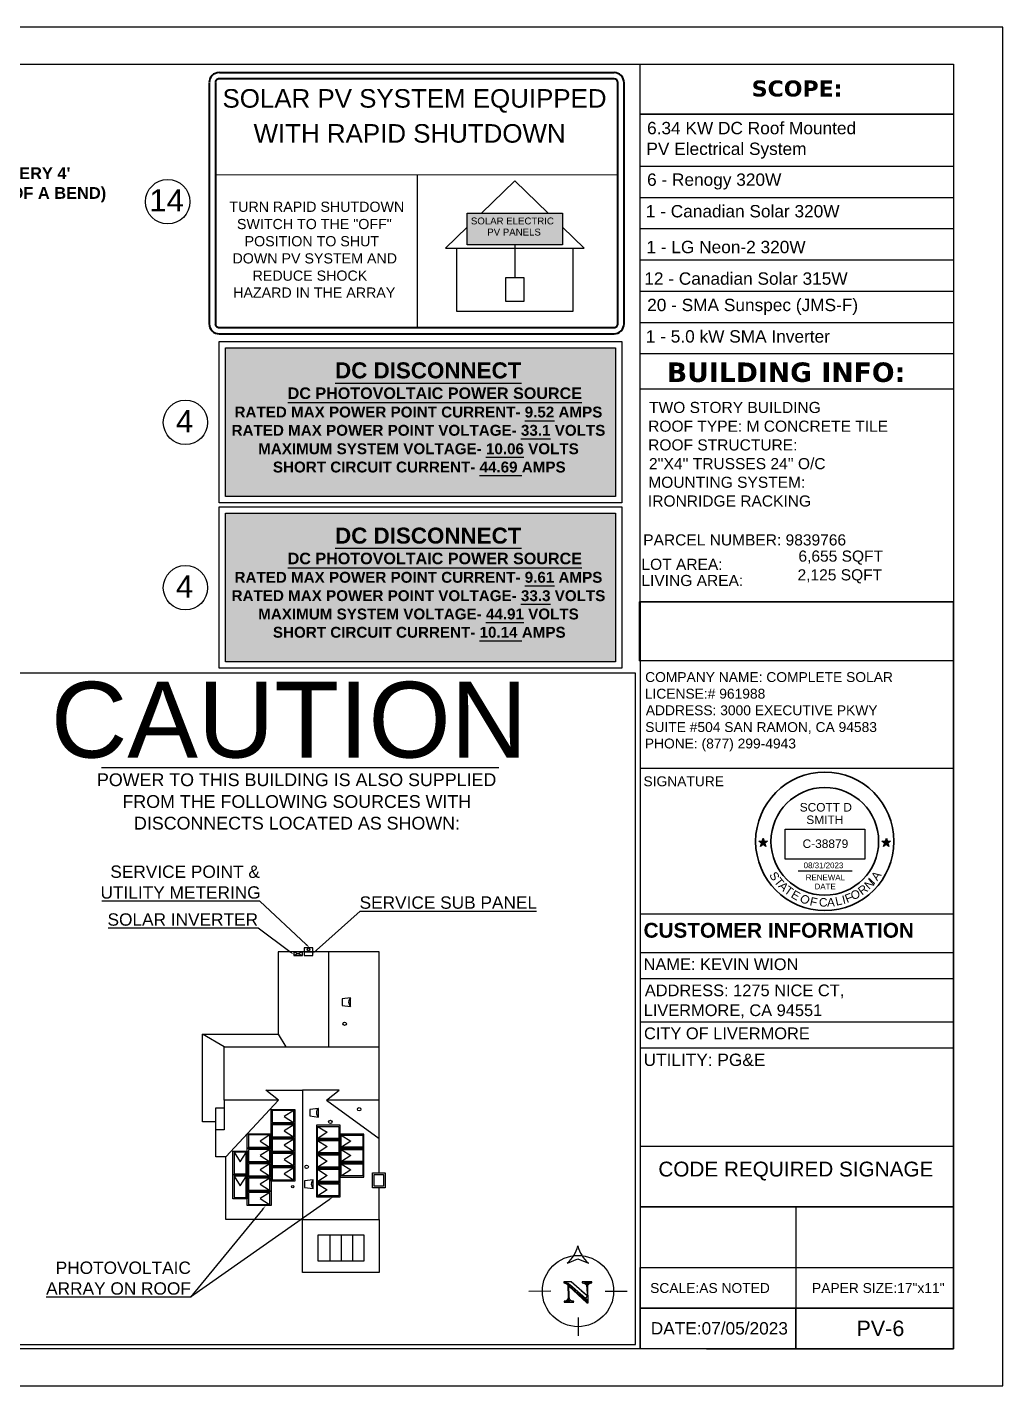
# Model space of a CAD drawing. Header units: millimetres. Extents: x -419 to 20046, y -14642 to 2638.
# Drawn here: x 4877 to 5667, y -10898 to -9798 of the extents above; entities that cross this region are included whole.
import ezdxf

# ---------------------------------------------------------------- set-up
doc = ezdxf.new("R2010")
doc.units = ezdxf.units.MM
for name, color, linetype in [('PDF5_Text', 7, 'Continuous'), ('PDF7_0', 7, 'Continuous'), ('PDF7_PDF4_0', 7, 'Continuous'), ('PDF7_PDF9_Geometry', 7, 'Continuous'), ('PDF7_PDF_0', 7, 'Continuous'), ('PDF7_PDF_Geometry', 7, 'Continuous'), ('PDF7_Text', 7, 'Continuous'), ('PDF_Text', 7, 'Continuous')]:
    doc.layers.add(name, color=color, linetype=linetype)
doc.styles.add('PDF Arial', font='arial.ttf')
doc.styles.add('PDF Arial Bold', font='arialbd.ttf')
doc.styles.add('PDF Verdana Bold', font='verdanab.ttf')
doc.styles.get("Standard").update_dxf_attribs({"font": 'arial.ttf'})
picture_1 = doc.add_image_def('image41.png', size_in_pixel=(45, 240))
picture_2 = doc.add_image_def('image15.png', size_in_pixel=(858, 321))

# ---------------------------------------------------------------- blocks, each defined once
blk = doc.blocks.new('star')
h = blk.add_hatch(color=256)
h.dxf.hatch_style = 1
h.paths.add_polyline_path([(116.5, 62.57), (116.86, 62.57), (116.68, 63.12)])
h.paths.add_polyline_path([(116.68, 62.02), (116.97, 62.23), (116.86, 62.57), (116.5, 62.57), (116.39, 62.23)])
h.paths.add_polyline_path([(116.5, 62.57), (115.92, 62.57), (116.39, 62.23)])
h.paths.add_polyline_path([(116.39, 62.23), (116.21, 61.67), (116.68, 62.02)])
h.paths.add_polyline_path([(116.68, 62.02), (117.15, 61.67), (116.97, 62.23)])
h.paths.add_polyline_path([(116.97, 62.23), (117.44, 62.57), (116.86, 62.57)])
for p, q in [((115.92, 62.57), (117.44, 62.57)), ((117.15, 61.67), (115.92, 62.57)), ((116.21, 61.67), (116.68, 63.12)), ((117.44, 62.57), (116.21, 61.67)), ((116.68, 63.12), (117.15, 61.67))]:
    blk.add_line(p, q)
blk = doc.blocks.new('a')
at = {"color": 1, "char_height": 15, "attachment_point": 1}
for s, insert, rotation in [('{\\C256;S}', (169, 149), 301.8504), ('{\\C256;A}', (335, 138.5), 54.6588), ('{\\C256;T}', (176.1, 138.5), 308.5602), ('{\\C256;A}', (182.8, 131.2), 313.9392), ('{\\C256;T}', (190.6, 123.2), 324.7462), ('{\\C256;R}', (311.3, 116.8), 36.4598), ('{\\C256;N}', (322.6, 125.5), 43.0781), ('{\\C256;I}', (344.8, 127.8), 227.4846), ('{\\C256;E}', (201.4, 115.5), 330.0103), ('{\\C256;O}', (218.6, 109.1), 319.6464), ('{\\C256;A}', (258.4, 100.3), 1.6689), ('{\\C256;L}', (271.7, 101.5), 12.6875), ('{\\C256;I}', (283.7, 104.3), 13.6115), ('{\\C256;F}', (288.3, 105.4), 21.5682), ('{\\C256;O}', (299, 112.2), 12.6875)]:
    blk.add_mtext_dynamic_manual_height_columns(s, width=30.733, gutter_width=125, heights=[0], dxfattribs=dict(at, insert=insert, rotation=rotation))
at = {"color": 1, "insert": (244.5, 100.5), "char_height": 15, "attachment_point": 1}
blk.add_mtext_dynamic_manual_height_columns('{\\C256;C}', width=30.733, gutter_width=125, heights=[0], dxfattribs=at)
blk = doc.blocks.new('1')
at = {"color": 1, "xscale": 0.1018808021228187, "yscale": 0.1018808021228187, "zscale": 0.1018808021228187}
blk.add_blockref('a', (510.97, 81.39), dxfattribs=at)
at = {"color": 1, "insert": (534.46, 91.84), "char_height": 1.528, "attachment_point": 1, "rotation": 347.3366}
blk.add_mtext_dynamic_manual_height_columns('{\\C256;F}', width=1.5282, gutter_width=12.74, heights=[0], dxfattribs=at)

msp = doc.modelspace()

# ---------------------------------------------------------------- linework, layer by layer
at = {"lineweight": 30}
msp.add_line((5501.326, -10480.571), (5545.109, -10480.571), dxfattribs=at)
at = {"lineweight": 35}
for radius in [56, 43.581]:
    msp.add_circle((5522.931, -10456.795), radius, dxfattribs=at)
at = {"layer": 'PDF7_0', "lineweight": 25}
for points in [[(3967.164, -9797.676), (3967.164, -10897.585), (5667.024, -10897.585), (5667.024, -9797.676)], [(5627.063, -9868.152), (5373.587, -9868.152)], [(5627.063, -9868.152), (5627.063, -10062.141), (5373.587, -10062.141), (5373.587, -9868.152)], [(5032.744, -10052.242), (5358.511, -10052.242), (5358.511, -10182.749), (5032.744, -10182.749)], [(5037.739, -10057.237), (5353.516, -10057.237), (5353.516, -10177.754), (5037.739, -10177.754)], [(5032.744, -10186.018), (5358.511, -10186.018), (5358.511, -10316.525), (5032.744, -10316.525)], [(5037.739, -10191.014), (5353.516, -10191.014), (5353.516, -10311.53), (5037.739, -10311.53)], [(5373.587, -10310.531), (5373.587, -10262.942), (5627.063, -10262.942), (5627.063, -10310.531)], [(5100.222, -10549.204), (5100.222, -10546.116), (5093.229, -10546.116), (5093.229, -10549.204)], [(5108.578, -10546.116), (5108.578, -10543.028), (5101.494, -10543.028), (5101.494, -10546.116)], [(5108.578, -10549.204), (5108.578, -10546.116), (5101.494, -10546.116), (5101.494, -10549.204)], [(5139.093, -10590.526), (5139.093, -10583.533), (5132.191, -10584.351), (5132.191, -10589.618)], [(5074.702, -10685.432), (5074.702, -10673.807), (5093.956, -10673.807), (5093.956, -10685.432)], [(5093.048, -10684.433), (5093.048, -10674.715), (5075.61, -10674.715), (5075.61, -10684.433)], [(5113.028, -10679.983), (5113.028, -10672.99), (5106.125, -10673.807), (5106.125, -10679.075)], [(5074.702, -10696.966), (5074.702, -10685.432), (5093.956, -10685.432), (5093.956, -10696.966)], [(5093.048, -10696.058), (5093.048, -10686.34), (5075.61, -10686.34), (5075.61, -10696.058)], [(5130.647, -10698.147), (5130.647, -10686.522), (5111.393, -10686.522), (5111.393, -10698.147)], [(5112.301, -10697.239), (5112.301, -10687.521), (5129.648, -10687.521), (5129.648, -10697.239)], [(5055.448, -10705.231), (5055.448, -10693.606), (5074.702, -10693.606), (5074.702, -10705.231)], [(5073.794, -10704.322), (5073.794, -10694.514), (5056.357, -10694.514), (5056.357, -10704.322)], [(5074.702, -10708.591), (5074.702, -10696.966), (5093.956, -10696.966), (5093.956, -10708.591)], [(5093.048, -10707.683), (5093.048, -10697.965), (5075.61, -10697.965), (5075.61, -10707.683)], [(5130.647, -10709.772), (5130.647, -10698.147), (5111.393, -10698.147), (5111.393, -10709.772)], [(5112.301, -10708.863), (5112.301, -10699.055), (5129.648, -10699.055), (5129.648, -10708.863)], [(5149.9, -10705.412), (5149.9, -10693.787), (5130.647, -10693.787), (5130.647, -10705.412)], [(5131.555, -10704.413), (5131.555, -10694.696), (5148.901, -10694.696), (5148.901, -10704.413)], [(5055.448, -10726.846), (5043.824, -10726.846), (5043.824, -10707.592), (5055.448, -10707.592)], [(5054.54, -10708.5), (5044.732, -10708.5), (5044.732, -10725.937), (5054.54, -10725.937)], [(5055.448, -10716.856), (5055.448, -10705.231), (5074.702, -10705.231), (5074.702, -10716.856)], [(5073.794, -10715.947), (5073.794, -10706.139), (5056.357, -10706.139), (5056.357, -10715.947)], [(5074.702, -10720.216), (5074.702, -10708.591), (5093.956, -10708.591), (5093.956, -10720.216)], [(5093.048, -10719.308), (5093.048, -10709.59), (5075.61, -10709.59), (5075.61, -10719.308)], [(5130.647, -10721.396), (5130.647, -10709.772), (5111.393, -10709.772), (5111.393, -10721.396)], [(5112.301, -10720.488), (5112.301, -10710.68), (5129.648, -10710.68), (5129.648, -10720.488)], [(5149.9, -10717.037), (5149.9, -10705.412), (5130.647, -10705.412), (5130.647, -10717.037)], [(5131.555, -10716.038), (5131.555, -10706.321), (5148.901, -10706.321), (5148.901, -10716.038)], [(5055.448, -10728.48), (5055.448, -10716.856), (5074.702, -10716.856), (5074.702, -10728.48)], [(5073.794, -10727.572), (5073.794, -10717.764), (5056.357, -10717.764), (5056.357, -10727.572)], [(5074.702, -10731.841), (5074.702, -10720.216), (5093.956, -10720.216), (5093.956, -10731.841)], [(5093.048, -10730.932), (5093.048, -10721.124), (5075.61, -10721.124), (5075.61, -10730.932)], [(5130.647, -10733.021), (5130.647, -10721.396), (5111.393, -10721.396), (5111.393, -10733.021)], [(5112.301, -10732.113), (5112.301, -10722.305), (5129.648, -10722.305), (5129.648, -10732.113)], [(5149.9, -10728.571), (5149.9, -10717.037), (5130.647, -10717.037), (5130.647, -10728.571)], [(5131.555, -10727.663), (5131.555, -10717.945), (5148.901, -10717.945), (5148.901, -10727.663)], [(5055.448, -10746.099), (5043.824, -10746.099), (5043.824, -10726.846), (5055.448, -10726.846)], [(5054.54, -10727.754), (5044.732, -10727.754), (5044.732, -10745.191), (5054.54, -10745.191)], [(5055.448, -10740.105), (5055.448, -10728.48), (5074.702, -10728.48), (5074.702, -10740.105)], [(5073.794, -10739.106), (5073.794, -10729.389), (5056.357, -10729.389), (5056.357, -10739.106)], [(5108.85, -10737.744), (5108.85, -10730.751), (5101.857, -10731.659), (5101.857, -10736.927)], [(5130.647, -10744.646), (5130.647, -10733.021), (5111.393, -10733.021), (5111.393, -10744.646)], [(5112.301, -10743.738), (5112.301, -10733.929), (5129.648, -10733.929), (5129.648, -10743.738)], [(5156.802, -10725.029), (5167.065, -10725.029), (5167.065, -10737.381), (5156.802, -10737.381)], [(5158.256, -10726.482), (5165.612, -10726.482), (5165.612, -10735.928), (5158.256, -10735.928)], [(5055.448, -10751.73), (5055.448, -10740.105), (5074.702, -10740.105), (5074.702, -10751.73)], [(5073.794, -10750.731), (5073.794, -10741.013), (5056.357, -10741.013), (5056.357, -10750.731)], [(5112.846, -10775.343), (5149.9, -10775.343), (5149.9, -10796.776), (5112.846, -10796.776)]]:
    msp.add_lwpolyline(points, close=True, dxfattribs=at)
for points in [[(5373.587, -10262.942), (5373.587, -9827.647)], [(5373.587, -9910.11), (5627.063, -9910.11)], [(5373.587, -9935.449), (5627.063, -9935.449)], [(5373.587, -9960.787), (5627.063, -9960.787)], [(5373.587, -9986.126), (5627.063, -9986.126)], [(5373.587, -10011.464), (5627.063, -10011.464)], [(5373.587, -10036.803), (5627.063, -10036.803)], [(5373.587, -10090.477), (5627.063, -10090.477)], [(5373.678, -10397.445), (5627.154, -10397.445)], [(5103.038, -10540.303), (5065.529, -10505.156), (5065.439, -10505.156), (4937.747, -10505.156)], [(5111.484, -10545.026), (5146.812, -10513.33), (5146.994, -10513.33), (5289.489, -10513.33)], [(5089.96, -10546.207), (5064.167, -10527.044), (5064.076, -10527.044), (4942.924, -10527.044)], [(5036.831, -10666.269), (5036.831, -10623.13), (5162.07, -10623.13), (5162.07, -10546.116), (5080.515, -10546.116), (5080.515, -10612.868)], [(5100.222, -10546.116), (5093.229, -10549.204)], [(5093.229, -10546.116), (5100.222, -10549.204)], [(5121.292, -10546.116), (5121.292, -10623.13)], [(5030.019, -10683.888), (5019.212, -10683.888), (5019.212, -10612.868), (5080.515, -10612.868), (5086.599, -10623.13)], [(5036.831, -10623.13), (5019.212, -10612.868)], [(5162.07, -10725.029), (5162.07, -10623.13)], [(5080.605, -10666.269), (5036.831, -10666.269), (5036.831, -10690.336), (5030.019, -10690.336)], [(5162.07, -10762.992), (5162.07, -10805.767), (5100.131, -10805.767), (5100.131, -10762.992), (5038.193, -10762.992), (5038.193, -10712.224), (5080.605, -10666.269), (5070.343, -10658.277), (5100.131, -10658.277)], [(5162.07, -10666.269), (5119.658, -10666.269), (5129.829, -10658.277), (5100.131, -10658.277), (5100.131, -10762.992), (5162.07, -10762.992), (5162.07, -10737.381)], [(5119.658, -10666.269), (5162.07, -10697.329)], [(5038.193, -10712.224), (5030.019, -10712.224), (5030.019, -10672.445), (5036.831, -10672.445)], [(5093.048, -10674.715), (5085.237, -10679.62), (5092.775, -10684.433)], [(5093.048, -10686.34), (5085.237, -10691.154), (5092.775, -10696.058)], [(5112.301, -10687.521), (5120.112, -10692.334), (5112.574, -10697.239)], [(5073.794, -10694.514), (5065.983, -10699.418), (5073.521, -10704.322)], [(5093.048, -10697.965), (5085.237, -10702.779), (5092.775, -10707.683)], [(5112.301, -10699.055), (5120.112, -10703.959), (5112.574, -10708.863)], [(5131.555, -10694.696), (5139.365, -10699.6), (5131.827, -10704.413)], [(5044.732, -10708.5), (5049.636, -10716.311), (5054.54, -10708.773)], [(5073.794, -10706.139), (5065.983, -10711.043), (5073.521, -10715.947)], [(5093.048, -10709.59), (5085.237, -10714.403), (5092.775, -10719.308)], [(5112.301, -10710.68), (5120.112, -10715.584), (5112.574, -10720.488)], [(5131.555, -10706.321), (5139.365, -10711.225), (5131.827, -10716.038)], [(5073.794, -10717.764), (5065.983, -10722.668), (5073.521, -10727.572)], [(5093.048, -10721.124), (5085.237, -10726.028), (5092.775, -10730.932)], [(5112.301, -10722.305), (5120.112, -10727.209), (5112.574, -10732.113)], [(5131.555, -10717.945), (5139.365, -10722.85), (5131.827, -10727.663)], [(5044.732, -10727.754), (5049.636, -10735.564), (5054.54, -10728.026)], [(5073.794, -10729.389), (5065.983, -10734.293), (5073.521, -10739.106)], [(5112.301, -10733.929), (5120.112, -10738.834), (5112.574, -10743.738)], [(5073.794, -10741.013), (5065.983, -10745.918), (5073.521, -10750.731)], [(5121.656, -10746.917), (5009.403, -10825.747), (5009.222, -10825.747), (4892.61, -10825.747)], [(5067.8, -10754.818), (5009.403, -10825.747)], [(5122.2, -10775.343), (5122.2, -10796.776)], [(5131.464, -10775.343), (5131.464, -10796.776)], [(5140.728, -10775.343), (5140.728, -10796.776)]]:
    msp.add_lwpolyline(points, dxfattribs=at)
at = {"layer": 'PDF7_0', "color": 7, "lineweight": 25, "true_color": 0xfcfcfc}
for points in [[(5126.469, -10085.754), (5277.319, -10085.754)], [(5088.143, -10101.466), (5326.362, -10101.466)], [(5280.044, -10116.269), (5304.02, -10116.269)], [(5276.956, -10131.073), (5300.932, -10131.073)], [(5248.62, -10145.876), (5279.408, -10145.876)], [(5243.535, -10160.68), (5274.231, -10160.68), (5277.683, -10160.68)], [(5126.469, -10219.531), (5277.319, -10219.531)], [(5088.143, -10235.242), (5326.362, -10235.242)], [(5280.044, -10250.046), (5304.02, -10250.046)], [(5276.956, -10264.849), (5300.932, -10264.849)], [(5248.62, -10279.653), (5279.408, -10279.653)], [(5243.535, -10294.547), (5274.231, -10294.547), (5277.683, -10294.547)]]:
    msp.add_lwpolyline(points, dxfattribs=at)
at = {"layer": 'PDF7_0', "lineweight": 25}
for centre, radius in [((5104.99, -10544.526), 1.044), ((5134.234, -10604.467), 1.408), ((5145.95, -10673.671), 1.408), ((5122.7, -10683.934), 1.408), ((5103.446, -10720.261), 1.408), ((5092.185, -10736.336), 0.863)]:
    msp.add_circle(centre, radius, dxfattribs=at)
for centre, end in [((5141.954, -10586.939), 230.54863), ((5115.888, -10676.396), 230.54863), ((5111.711, -10734.247), 230.548862)]:
    msp.add_arc(centre, 4.495, 129.45137, end, dxfattribs=at)
at = {"layer": 'PDF7_0', "color": 1, "transparency": 33554559}
for points in [[(5353.516, -10057.237), (5037.739, -10057.237), (5353.516, -10177.754)], [(5037.739, -10057.237), (5353.516, -10177.754), (5037.739, -10177.754)], [(5353.516, -10191.014), (5037.739, -10191.014), (5353.516, -10311.53)], [(5037.739, -10191.014), (5353.516, -10311.53), (5037.739, -10311.53)]]:
    msp.add_solid(points, dxfattribs=at)
at = {"layer": 'PDF7_0', "transparency": 33554559}
for points in [[(5090.414, -10545.662), (5093.229, -10548.568), (5089.596, -10546.752)], [(5103.492, -10539.758), (5106.035, -10543.028), (5102.584, -10540.757)], [(5111.938, -10545.48), (5108.578, -10547.66), (5111.121, -10544.481)], [(5121.292, -10746.372), (5124.925, -10744.646), (5122.019, -10747.462)], [(5067.255, -10754.364), (5070.343, -10751.73), (5068.254, -10755.181)]]:
    msp.add_solid(points, dxfattribs=at)
at = {"layer": 'PDF7_PDF4_0', "lineweight": 40}
for points in [[(5024.661, -9842.632), (5024.661, -9917.285), (5024.661, -10037.802)], [(5029.656, -9842.632), (5029.656, -9917.285), (5029.656, -10037.802)], [(5352.336, -9834.549), (5032.835, -9834.549)], [(5352.336, -9839.544), (5032.835, -9839.544)]]:
    msp.add_lwpolyline(points, dxfattribs=at)
for points in [[(5032.835, -10045.885), (5352.336, -10045.885, 0.4142136), (5360.419, -10037.802), (5360.419, -9917.285), (5360.419, -9842.632, 0.41457859), (5352.308, -9834.458)], [(5032.835, -10040.89), (5352.336, -10040.89, 0.4142137), (5355.424, -10037.802), (5355.424, -9917.285), (5355.424, -9842.632, 0.41421348), (5352.301, -9839.453)]]:
    msp.add_lwpolyline(points, format="xyb", dxfattribs=at)
at = {"layer": 'PDF7_PDF4_0', "lineweight": 20}
msp.add_lwpolyline([(5355.424, -9917.285), (5029.656, -9917.285)], dxfattribs=at)
at = {"layer": 'PDF7_PDF4_0', "lineweight": 25}
msp.add_lwpolyline([(5193.312, -10040.89), (5193.312, -9917.285)], dxfattribs=at)
at = {"layer": 'PDF7_PDF4_0', "lineweight": 30}
for points in [[(5299.025, -9948.345), (5272.052, -9922.008), (5245.079, -9948.345)], [(5233.454, -9959.607), (5216.016, -9976.681), (5328.178, -9976.681), (5310.65, -9959.607)], [(5272.052, -9973.774), (5272.052, -10000.203)], [(5318.914, -9976.681), (5318.914, -10027.903), (5225.189, -10027.903), (5225.189, -9976.681)]]:
    msp.add_lwpolyline(points, dxfattribs=at)
at = {"layer": 'PDF7_PDF4_0', "lineweight": 25}
for points in [[(5233.454, -9948.345), (5310.65, -9948.345), (5310.65, -9973.774), (5233.454, -9973.774)], [(5264.786, -10000.203), (5279.317, -10000.203), (5279.317, -10019.82), (5264.786, -10019.82)]]:
    msp.add_lwpolyline(points, close=True, dxfattribs=at)
at = {"layer": 'PDF7_PDF4_0', "lineweight": 40}
for centre, radius, start, end in [((5032.698, -9842.586), 8.128, 89.999996, 180.000004), ((5032.698, -9842.586), 3.133, 89.999987, 180.000013), ((5032.698, -10037.756), 8.128, 179.999996, 270.000004), ((5032.698, -10037.756), 3.133, 179.999987, 270.000013)]:
    msp.add_arc(centre, radius, start, end, dxfattribs=at)
at = {"layer": 'PDF7_PDF4_0', "color": 252, "true_color": 0x929398, "transparency": 33554559}
for points in [[(5032.835, -9839.544), (5352.881, -9839.544), (5032.29, -9839.544)], [(5352.336, -9839.544), (5032.835, -9839.544), (5352.881, -9839.544)]]:
    msp.add_solid(points, dxfattribs=at)
at = {"layer": 'PDF7_PDF4_0', "color": 2, "transparency": 33554559}
for points in [[(5310.65, -9948.345), (5233.454, -9948.345), (5310.65, -9973.774)], [(5233.454, -9948.345), (5310.65, -9973.774), (5233.454, -9973.774)]]:
    msp.add_solid(points, dxfattribs=at)
at = {"layer": 'PDF7_PDF9_Geometry', "lineweight": 30}
msp.add_lwpolyline([(5314.449, -10798.323, 0.15311604), (5323.007, -10784.286, 0.15314061), (5331.672, -10798.245)], format="xyb", dxfattribs=at)
for points in [[(5314.555, -10798.411), (5323.092, -10794.869), (5331.72, -10798.411)], [(5301.023, -10821.025), (5283.223, -10821.116)], [(5330.448, -10824.748), (5317.552, -10813.487), (5311.558, -10813.487), (5311.649, -10814.304), (5311.74, -10814.304), (5313.919, -10814.304), (5314.101, -10814.304), (5314.737, -10814.395), (5315.1, -10814.486), (5315.463, -10814.758), (5315.827, -10814.94), (5316.099, -10815.212), (5316.462, -10815.576), (5329.449, -10826.837)], [(5330.539, -10829.653), (5315.827, -10816.302), (5315.827, -10817.029), (5323.092, -10823.659), (5330.358, -10830.288), (5330.539, -10829.653), (5323.819, -10823.659)], [(5324.908, -10822.932), (5329.449, -10826.837), (5330.448, -10824.748), (5325.726, -10820.662)], [(5330.267, -10817.392), (5330.448, -10824.748), (5329.449, -10826.837), (5329.54, -10827.11), (5329.903, -10827.473), (5330.085, -10827.746), (5330.176, -10827.836), (5330.358, -10828.2), (5330.448, -10828.381), (5330.539, -10828.835), (5330.539, -10829.108), (5330.539, -10829.653), (5330.358, -10830.288), (5331.266, -10830.288), (5330.993, -10817.755), (5331.084, -10817.211), (5331.084, -10816.666), (5331.175, -10816.211), (5330.448, -10816.121), (5330.176, -10815.667), (5329.903, -10815.303), (5329.722, -10814.94), (5329.359, -10814.668), (5328.995, -10814.486), (5328.45, -10814.304), (5331.629, -10814.304), (5334.263, -10814.213), (5334.263, -10813.487), (5326.543, -10813.396), (5326.634, -10814.213), (5326.997, -10814.213), (5327.542, -10814.395), (5328.087, -10814.486), (5328.36, -10814.668), (5328.814, -10814.94), (5329.177, -10815.122), (5329.177, -10815.212), (5329.54, -10815.576), (5329.813, -10815.939), (5329.903, -10816.484), (5330.085, -10816.847), (5330.267, -10817.392), (5330.448, -10816.121)], [(5345.252, -10820.934), (5363.052, -10820.843)], [(5323.183, -10842.277), (5323.183, -10857.171)]]:
    msp.add_lwpolyline(points, dxfattribs=at)
for points in [[(5315.191, -10825.566), (5315.191, -10825.747), (5315.191, -10826.292), (5315.1, -10826.656), (5315.372, -10827.11), (5315.554, -10827.382), (5315.645, -10827.927), (5315.827, -10828.2), (5316.008, -10828.381), (5316.281, -10828.745), (5316.735, -10829.108), (5313.738, -10829.108), (5312.012, -10829.925), (5319.641, -10829.925), (5319.55, -10829.108), (5319.187, -10829.108), (5318.642, -10829.017), (5318.188, -10828.926), (5317.825, -10828.745), (5317.461, -10828.563), (5317.098, -10828.2), (5316.735, -10827.836), (5316.553, -10827.564), (5316.281, -10827.11), (5316.281, -10826.565), (5316.099, -10826.292), (5316.099, -10825.838), (5316.099, -10825.384), (5316.008, -10824.839), (5315.827, -10817.029), (5315.827, -10816.302), (5315.554, -10815.939), (5315.191, -10815.576), (5314.828, -10815.212), (5314.555, -10815.031), (5314.283, -10814.668), (5313.829, -10814.486), (5313.374, -10814.304), (5313.919, -10814.304), (5311.74, -10814.304), (5312.012, -10814.304), (5312.466, -10814.395), (5312.92, -10814.486), (5313.374, -10814.668), (5313.556, -10814.758), (5313.829, -10815.031), (5314.192, -10815.394), (5314.555, -10815.757), (5315.009, -10816.121)], [(5334.263, -10814.213), (5331.629, -10814.304), (5330.993, -10814.668), (5330.721, -10815.122), (5330.539, -10815.576), (5330.448, -10816.121), (5331.175, -10816.211), (5331.357, -10815.848), (5331.538, -10815.667), (5331.902, -10815.303), (5332.174, -10814.94), (5332.537, -10814.668), (5332.81, -10814.577), (5333.264, -10814.395), (5333.718, -10814.304)], [(5315.1, -10826.656), (5315.009, -10827.11), (5314.737, -10827.564), (5314.464, -10828.018), (5314.192, -10828.29), (5313.919, -10828.563), (5313.556, -10828.745), (5313.102, -10828.926), (5312.557, -10829.108), (5312.012, -10829.108), (5312.012, -10829.925), (5313.738, -10829.108), (5314.192, -10828.926), (5314.555, -10828.563), (5314.828, -10828.2), (5315.009, -10827.927), (5315.282, -10827.655), (5315.372, -10827.11)]]:
    msp.add_lwpolyline(points, close=True, dxfattribs=at)
msp.add_circle((5323.137, -10820.889), 28.835, dxfattribs=at)
at = {"layer": 'PDF7_PDF_0', "lineweight": 25}
msp.add_lwpolyline([(4826.403, -10864.073), (5369.773, -10864.073), (5369.773, -10320.703), (4826.403, -10320.703)], close=True, dxfattribs=at)
msp.add_lwpolyline([(4937.293, -10396.991), (5259.155, -10396.991)], dxfattribs=at)
for centre in [(4991.012, -9938.945), (5005.362, -10117.586), (5005.362, -10251.454)]:
    msp.add_circle(centre, 17.937, dxfattribs=at)
at = {"layer": 'PDF7_PDF_Geometry', "lineweight": 25}
for points in [[(5627.063, -9827.647), (5627.063, -10867.615), (4007.125, -10867.615), (4007.125, -9827.647), (5627.063, -9827.647), (5627.063, -10867.615), (5373.587, -10867.615), (5373.587, -10834.829), (5627.063, -10834.829), (5373.587, -10834.829), (5373.587, -10801.862), (5627.063, -10801.862)], [(5627.063, -10345.497), (5627.063, -10801.862), (5627.063, -10834.829), (5627.063, -10867.615), (5627.063, -10262.942), (5373.587, -10262.942), (5373.587, -10867.615)], [(5373.587, -10515.51), (5627.063, -10515.51)], [(5373.587, -10546.842), (5627.063, -10546.842)], [(5373.587, -10567.912), (5627.063, -10567.912)], [(5373.587, -10602.787), (5627.154, -10602.787)], [(5373.587, -10623.948), (5627.154, -10623.948)], [(5373.587, -10703.505), (5627.154, -10703.505)], [(5377.129, -10752.638), (5627.063, -10752.638), (5373.587, -10752.638), (5627.063, -10752.638), (5499.463, -10752.638), (5499.463, -10801.862), (5627.063, -10801.862), (5627.063, -10752.638)], [(5499.463, -10801.862), (5499.463, -10834.829), (5499.463, -10867.615)]]:
    msp.add_lwpolyline(points, dxfattribs=at)
msp.add_lwpolyline([(5627.063, -10834.829), (5627.063, -10867.615), (5499.463, -10867.615), (5499.463, -10834.829)], close=True, dxfattribs=at)
at = {"layer": 'PDF7_PDF_Geometry', "color": 251, "lineweight": 25, "true_color": 0x525252}
msp.add_lwpolyline([(5427.171, -10867.615), (5627.063, -10867.615)], dxfattribs=at)

# ---------------------------------------------------------------- block references
at = {"xscale": 4.597039828451667, "yscale": 4.597039828451667, "zscale": 4.597039828451667, "rotation": 287.9700872862333}
for p in [(5035.015, -10036.048), (5134.716, -10036.071)]:
    msp.add_blockref('star', p, dxfattribs=at)
at = {"color": 1, "xscale": 4.51217474996896, "yscale": 4.51217474996896, "zscale": 4.51217474996896}
msp.add_blockref('1', (3100.193, -10916.168), dxfattribs=at)

# ---------------------------------------------------------------- texts
at = {"attachment_point": 1}
for s, width, heights, insert, char_height, line_spacing_factor in [('SCOTT D\\P  SMITH', 46.3475, [0], (5502.594, -10425.76), 6.8956, 0.88), ('RENEWAL\\P    DATE', 31.39541, [17.047], (5507.51, -10483.66), 4.597, 0.96)]:
    msp.add_mtext_dynamic_manual_height_columns(s, width=width, gutter_width=4.597, heights=heights, dxfattribs=dict(at, insert=insert, char_height=char_height, line_spacing_factor=line_spacing_factor))
for s, width, insert, char_height in [('C-38879', 41.58956, (5504.935, -10455.252), 6.8956), ('08/31/2023', 38.13279, (5505.792, -10473.925), 4.597)]:
    msp.add_mtext_dynamic_manual_height_columns(s, width=width, gutter_width=4.597, heights=[0], dxfattribs=dict(at, insert=insert, char_height=char_height))
at = {"layer": 'PDF5_Text', "attachment_point": 7, "style": 'PDF Arial'}
for s, insert, char_height in [('1 - LG Neon-2 320W', (5378.527, -9980.791), 9.99966), ('12 - Canadian Solar 315W', (5376.79, -10006.325), 9.99966), ('PARCEL NUMBER: 9839766', (5375.932, -10217.385), 8.99967), ('LOT AREA:', (5374.489, -10237.143), 8.9997), ('LIVING AREA:', (5374.469, -10250.241), 8.99967)]:
    msp.add_mtext(s, dxfattribs=dict(at, insert=insert, char_height=char_height))
at = {"layer": 'PDF7_Text', "attachment_point": 7}
for s, insert, char_height, style in [('SCOPE:', (5463.771, -9854.073), 12.9996, 'PDF Verdana Bold'), ('SOLAR PV SYSTEM EQUIPPED', (5035.377, -9866.957), 15.00017, 'PDF Arial'), ('WITH RAPID SHUTDOWN', (5060.534, -9891.385), 15.00017, 'PDF Arial'), ('6.34 KW DC Roof Mounted', (5379.037, -9884.495), 9.99966, 'PDF Arial'), ('PV Electrical System', (5378.492, -9904.15), 9.99966, 'PDF Arial'), ("(STICKER TO BE LOCATED ON CONDUIT WITH DC CURRENT EVERY 4'", (4457.95, -9923.529), 9.49966, 'PDF Arial Bold'), ('6 - Renogy 320W', (5379.037, -9929.125), 9.99966, 'PDF Arial'), ("HORIZONTALLY OR 10' VERTICALLY AND 1' FROM EACH SIDE OF A BEND)", (4458.677, -9939.513), 9.49966, 'PDF Arial Bold'), ('14', (4976.163, -9946.892), 17.9994, 'PDF Arial'), ('TURN RAPID SHUTDOWN', (5041.008, -9947.305), 8.2501, 'PDF Arial'), ('1 - Canadian Solar 320W', (5378.038, -9951.792), 9.99966, 'PDF Arial'), ('SWITCH TO THE "OFF"', (5047.093, -9961.291), 8.2501, 'PDF Arial'), ('SOLAR ELECTRIC', (5236.451, -9957.431), 5.58391, 'PDF Arial'), ('PV PANELS', (5249.71, -9966.423), 5.5839, 'PDF Arial'), ('POSITION TO SHUT', (5053.269, -9975.187), 8.2501, 'PDF Arial'), ('DOWN PV SYSTEM AND', (5043.46, -9989.082), 8.2501, 'PDF Arial'), ('REDUCE SHOCK', (5059.717, -10003.068), 8.2501, 'PDF Arial'), ('HAZARD IN THE ARRAY', (5044.005, -10016.641), 8.2501, 'PDF Arial'), ('20 - SMA Sunspec (JMS-F)', (5379.127, -10030.57), 9.99966, 'PDF Arial'), ('1 - 5.0 kW SMA Inverter', (5378.038, -10053.139), 9.99966, 'PDF Arial'), ('BUILDING INFO:', (5395.021, -10085.174), 15.74948, 'PDF Verdana Bold'), ('4', (4997.688, -10125.624), 17.999, 'PDF Arial'), ('TWO STORY BUILDING', (5380.671, -10110.156), 8.99967, 'PDF Arial'), ('ROOF TYPE: M CONCRETE TILE', (5379.945, -10125.323), 8.99967, 'PDF Arial'), ('ROOF STRUCTURE:', (5379.945, -10140.49), 8.99967, 'PDF Arial'), ("2''X4'' TRUSSES 24'' O/C", (5380.58, -10155.657), 8.99967, 'PDF Arial'), ('MOUNTING SYSTEM:', (5380.036, -10170.733), 8.99967, 'PDF Arial'), ('IRONRIDGE RACKING', (5379.763, -10185.899), 8.99967, 'PDF Arial'), ('6,655 SQFT', (5501.584, -10232.845), 8.9997, 'PDF Arial'), ('2,125 SQFT', (5500.869, -10248.012), 8.9997, 'PDF Arial'), ('4', (4997.688, -10259.4), 17.999, 'PDF Arial'), ('CAUTION', (4896.424, -10389.863), 61.345, 'PDF Arial'), ('COMPANY NAME: COMPLETE SOLAR', (5377.493, -10327.923), 7.99975, 'PDF Arial'), ('LICENSE:# 961988', (5377.22, -10341.365), 7.99975, 'PDF Arial'), ('ADDRESS: 3000 EXECUTIVE PKWY', (5378.038, -10354.811), 7.99975, 'PDF Arial'), ('SUITE #504 SAN RAMON, CA 94583', (5377.583, -10369.784), 7.99975, 'PDF Arial'), ('PHONE: (877) 299-4943', (5377.22, -10383.994), 7.99975, 'PDF Arial'), ('POWER TO THIS BUILDING IS ALSO SUPPLIED', (4933.751, -10412.243), 10.33446, 'PDF Arial'), ('SIGNATURE', (5376.13, -10412.294), 7.9998, 'PDF Arial'), ('FROM THE FOLLOWING SOURCES WITH', (4954.367, -10429.862), 10.33446, 'PDF Arial'), ('DISCONNECTS LOCATED AS SHOWN:', (4963.721, -10447.39), 10.33446, 'PDF Arial'), ('SERVICE POINT &', (4944.558, -10486.498), 9.99966, 'PDF Arial'), ('UTILITY METERING', (4936.657, -10503.329), 9.99966, 'PDF Arial'), ('SERVICE SUB PANEL', (5146.358, -10511.503), 9.99966, 'PDF Arial'), ('SOLAR INVERTER', (4942.288, -10525.216), 9.99966, 'PDF Arial'), ('CUSTOMER INFORMATION', (5376.221, -10534.976), 11.99963, 'PDF Arial Bold'), ('NAME: KEVIN WION', (5376.221, -10561.172), 9.49966, 'PDF Arial'), ('ADDRESS: 1275 NICE CT,', (5377.22, -10583.959), 9.49966, 'PDF Arial'), ('LIVERMORE, CA 94551', (5376.312, -10600.034), 9.49966, 'PDF Arial'), ('CITY OF LIVERMORE', (5376.584, -10617.117), 9.49966, 'PDF Arial'), ('UTILITY: PG&E', (5376.221, -10638.801), 9.99966, 'PDF Arial'), ('CODE REQUIRED SIGNAGE', (5388.209, -10731.411), 11.99963, 'PDF Arial'), ('PHOTOVOLTAIC', (4900.33, -10807.118), 9.99966, 'PDF Arial'), ('ARRAY ON ROOF', (4892.61, -10823.92), 9.99966, 'PDF Arial'), ('PV-6', (5548.505, -10857.475), 12.4996, 'PDF Arial'), ('DATE:07/05/2023', (5382.034, -10856.168), 9.99966, 'PDF Arial')]:
    msp.add_mtext(s, dxfattribs=dict(at, insert=insert, char_height=char_height, style=style))
at = {"layer": 'PDF7_Text', "color": 7, "true_color": 0xfcfcfc, "attachment_point": 7, "style": 'PDF Arial Bold'}
for s, insert, char_height in [('DC DISCONNECT', (5126.469, -10082.17), 12.95742), ('DC PHOTOVOLTAIC POWER SOURCE', (5088.143, -10098.816), 9.32875), ('RATED MAX POWER POINT CURRENT- 9.52 AMPS', (5045.095, -10113.792), 8.79964), ('RATED MAX POWER POINT VOLTAGE- 33.1 VOLTS', (5042.734, -10128.595), 8.79964), ('MAXIMUM SYSTEM VOLTAGE- 10.06 VOLTS', (5064.258, -10143.49), 8.79964), ('SHORT CIRCUIT CURRENT- 44.69 AMPS', (5076.155, -10158.293), 8.79964), ('DC DISCONNECT', (5126.469, -10215.946), 12.95742), ('DC PHOTOVOLTAIC POWER SOURCE', (5088.143, -10232.592), 9.32875), ('RATED MAX POWER POINT CURRENT- 9.61 AMPS', (5045.095, -10247.568), 8.79964), ('RATED MAX POWER POINT VOLTAGE- 33.3 VOLTS', (5042.734, -10262.462), 8.79964), ('MAXIMUM SYSTEM VOLTAGE- 44.91 VOLTS', (5064.258, -10277.266), 8.79964), ('SHORT CIRCUIT CURRENT- 10.14 AMPS', (5076.155, -10292.069), 8.79964)]:
    msp.add_mtext(s, dxfattribs=dict(at, insert=insert, char_height=char_height))
at = {"layer": 'PDF_Text', "insert": (5381.545, -10822.5), "char_height": 7.99975, "attachment_point": 7, "style": 'PDF Arial'}
msp.add_mtext('SCALE:AS NOTED           PAPER SIZE:17"x11"', dxfattribs=at)

# ---------------------------------------------------------------- pictures from other files: only their frames are drawn
at = {"color": 7, "true_color": 0xffffff}
image = msp.add_image(picture_2, insert=(5490.807, -10471.096), size_in_units=(64.617, 24.175), dxfattribs=dict(at, brightness=7, contrast=73))
image.dxf.flags = 15
at = {"layer": 'PDF7_0', "color": 7, "lineweight": 0}
image = msp.add_image(picture_1, insert=(5627.063, -10310.531), size_in_units=(47.544, 254.293), rotation=90, dxfattribs=at)
image.dxf.flags = 15

doc.saveas('drawing.dxf')
